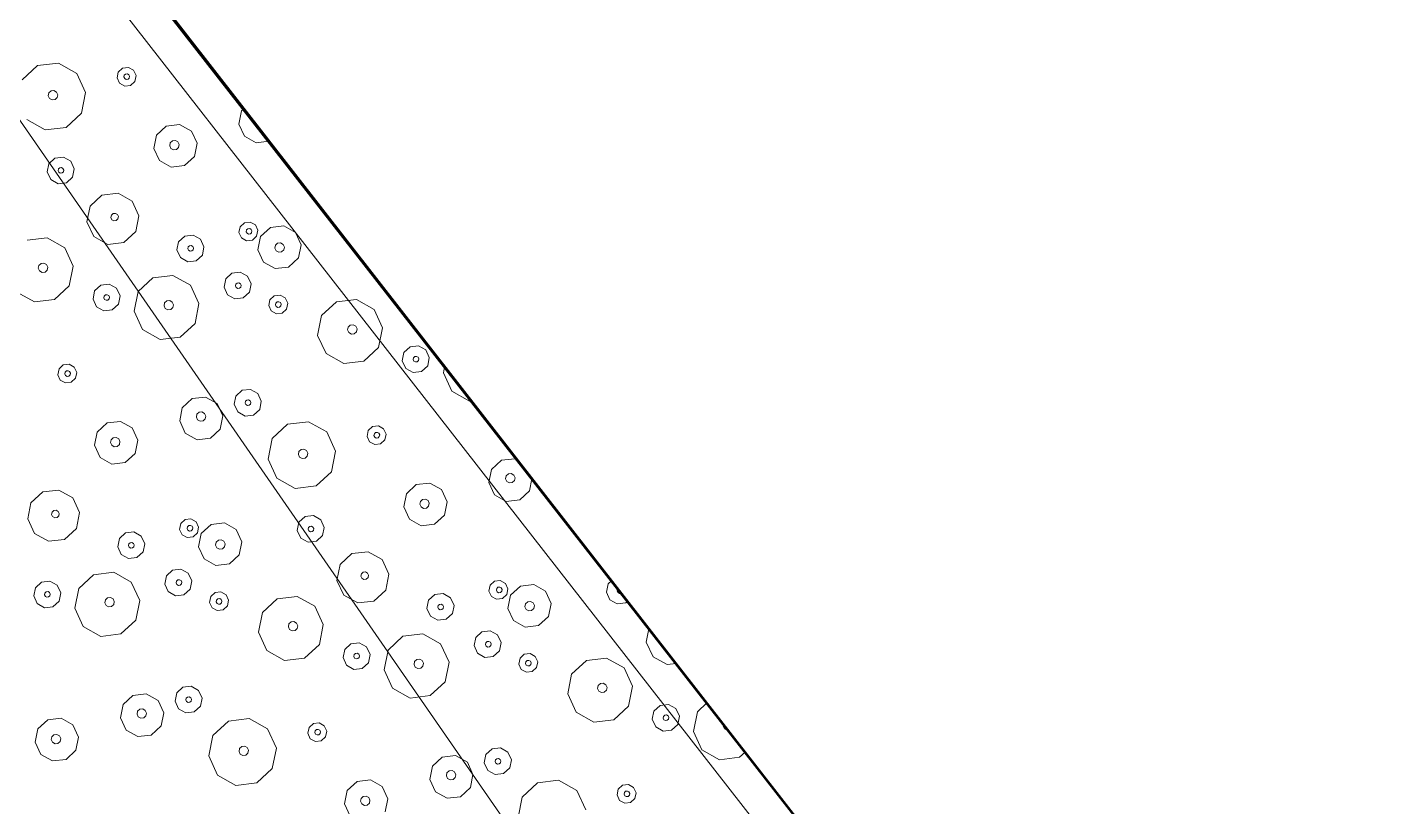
# Model space of a CAD drawing. Header units: metres. Extents: x -2858 to 512, y -1995 to 1252.
# Drawn here: x -578.04 to -569.98, y 427.91 to 432.49 of the extents above; entities that cross this region are included whole.
import ezdxf
from ezdxf.lldxf.tags import DXFTag

# ---------------------------------------------------------------- set-up
doc = ezdxf.new("R2010")
doc.units = ezdxf.units.M
for name, color, linetype in [('Calque commun', 7, 'Continuous'), ('Calque11', 7, 'Continuous'), ('Calque17', 7, 'Continuous')]:
    doc.layers.add(name, color=color, linetype=linetype)
tags = doc.linetypes.add('HIDDENX2', pattern=[0.75, 0.5, -0.25]).pattern_tags.tags
tags[6:7] = [DXFTag(74, 4), DXFTag(75, 0), DXFTag(340, '0'), DXFTag(46, 1.0), DXFTag(50, 0.0), DXFTag(44, 0.0), DXFTag(45, 0.0)]
tags[4:5] = [DXFTag(74, 4), DXFTag(75, 0), DXFTag(340, '0'), DXFTag(46, 1.0), DXFTag(50, 0.0), DXFTag(44, 0.0), DXFTag(45, 0.0)]

# ---------------------------------------------------------------- blocks, each defined once
blk = doc.blocks.new('geometrebondepartleger')
at = {"layer": 'Calque11', "color": 7, "linetype": 'Continuous', "lineweight": 9}
blk.add_polyline3d([(125.0277, 35.9078, 79), (133.3383, 81.851, 79), (145.3136, 148.3761, 79)], dxfattribs=at)
at = {"layer": 'Calque17', "color": 1, "linetype": 'Continuous', "lineweight": 9}
for points in [[(125.174, 36.6886, 79), (126.5286, 44.1348, 79), (125.0378, 35.9435, 79), (126.4161, 43.4883, 79), (128.681, 56.0642, 79), (129.9759, 63.1341, 79), (132.1933, 75.6042, 79), (133.3383, 81.851, 79), (135.2222, 92.3412, 79), (136.4776, 99.3268, 79), (138.1727, 108.7115, 79), (140.4846, 121.4626, 79), (141.0933, 124.9318, 79)], [(125.3707, 36.6528, 79), (126.7254, 44.0992, 79), (125.2346, 35.9078, 79), (126.6129, 43.4526, 79), (128.8778, 56.0285, 79), (130.1727, 63.0986, 79), (132.3901, 75.5687, 79), (133.5351, 81.8153, 79), (135.4191, 92.3058, 79), (136.6745, 99.2914, 79), (138.3695, 108.676, 79), (140.6815, 121.4274, 79), (141.2903, 124.8972, 79)]]:
    blk.add_polyline3d(points, dxfattribs=at)
blk = doc.blocks.new('pattern')
at = {"layer": 'Calque commun', "color": 54, "linetype": 'Continuous', "lineweight": 9}
for p, q in [((58.1775, 43.2551), (58.222, 43.2509)), ((58.222, 43.2509), (58.311, 43.1723)), ((58.311, 43.1723), (58.3368, 43.0565)), ((58.1483, 43.0934), (58.1518, 43.0903)), ((58.1556, 43.0734), (58.1487, 43.0575)), ((58.1518, 43.0903), (58.1556, 43.0734)), ((58.1487, 43.0575), (58.141, 43.053)), ((58.3368, 43.0565), (58.2896, 42.9476)), ((58.2896, 42.9476), (58.1874, 42.8873)), ((58.7692, 42.9051), (58.783, 42.9368)), ((58.783, 42.9368), (58.8128, 42.9544)), ((58.807, 42.9022), (58.8111, 42.9118)), ((58.8111, 42.9118), (58.82, 42.917)), ((58.8128, 42.9544), (58.8472, 42.9512)), ((58.82, 42.917), (58.8304, 42.9161)), ((58.8304, 42.9161), (58.8382, 42.9092)), ((58.8472, 42.9512), (58.8732, 42.9282)), ((58.8732, 42.9282), (58.8807, 42.8945)), ((58.1874, 42.8873), (58.1124, 42.8945)), ((58.2776, 42.8258), (58.3202, 42.8509)), ((58.3202, 42.8509), (58.3694, 42.8462)), ((58.3694, 42.8462), (58.4065, 42.8135)), ((58.7767, 42.8713), (58.7692, 42.9051)), ((58.8027, 42.8484), (58.7767, 42.8713)), ((58.8371, 42.8451), (58.8027, 42.8484)), ((58.8092, 42.8921), (58.807, 42.9022)), ((58.817, 42.8852), (58.8092, 42.8921)), ((58.8274, 42.8843), (58.817, 42.8852)), ((58.8363, 42.8895), (58.8274, 42.8843)), ((58.8404, 42.8991), (58.8363, 42.8895)), ((58.8669, 42.8627), (58.8371, 42.8451)), ((58.8382, 42.9092), (58.8404, 42.8991)), ((58.8807, 42.8945), (58.8669, 42.8627)), ((58.2579, 42.7804), (58.2776, 42.8258)), ((58.2687, 42.7322), (58.2579, 42.7804)), ((58.3201, 42.7753), (58.3242, 42.7848)), ((58.3224, 42.7652), (58.3201, 42.7753)), ((58.3302, 42.7583), (58.3224, 42.7652)), ((58.3242, 42.7848), (58.3332, 42.7901)), ((58.3405, 42.7573), (58.3302, 42.7583)), ((58.3332, 42.7901), (58.3435, 42.7891)), ((58.3494, 42.7626), (58.3405, 42.7573)), ((58.3435, 42.7891), (58.3513, 42.7822)), ((58.3536, 42.7721), (58.3494, 42.7626)), ((58.3513, 42.7822), (58.3536, 42.7721)), ((58.4172, 42.7652), (58.3975, 42.7199)), ((58.4065, 42.8135), (58.4172, 42.7652)), ((59.0055, 42.6691), (59.0547, 42.7825)), ((58.3057, 42.6994), (58.2687, 42.7322)), ((58.355, 42.6947), (58.3057, 42.6994)), ((58.3975, 42.7199), (58.355, 42.6947)), ((59.0324, 42.5484), (59.0055, 42.6691)), ((58.0603, 42.6053), (58.1001, 42.5702)), ((58.1001, 42.5702), (58.1207, 42.4776)), ((58.3302, 42.5039), (58.4324, 42.5642)), ((58.4324, 42.5642), (58.5505, 42.5529)), ((58.5505, 42.5529), (58.6395, 42.4744)), ((59.125, 42.4666), (59.0324, 42.5484)), ((59.3545, 42.5177), (59.2481, 42.4549)), ((58.1207, 42.4776), (58.0829, 42.3905)), ((58.283, 42.395), (58.3302, 42.5039)), ((58.6395, 42.4744), (58.6653, 42.3586)), ((59.2481, 42.4549), (59.125, 42.4666)), ((58.0829, 42.3905), (58.0143, 42.3499)), ((58.3088, 42.2792), (58.283, 42.395)), ((58.4283, 42.3808), (58.4352, 42.3967)), ((58.432, 42.3639), (58.4283, 42.3808)), ((58.445, 42.3524), (58.432, 42.3639)), ((58.4352, 42.3967), (58.4501, 42.4054)), ((58.4622, 42.3508), (58.445, 42.3524)), ((58.4501, 42.4054), (58.4673, 42.4038)), ((58.4771, 42.3596), (58.4622, 42.3508)), ((58.4673, 42.4038), (58.4803, 42.3924)), ((58.484, 42.3755), (58.4771, 42.3596)), ((58.4803, 42.3924), (58.484, 42.3755)), ((58.6653, 42.3586), (58.618, 42.2497)), ((58.3977, 42.2006), (58.3088, 42.2792)), ((59.1271, 42.2609), (59.1696, 42.2861)), ((59.1696, 42.2861), (59.2189, 42.2814)), ((59.2189, 42.2814), (59.2559, 42.2487)), ((58.5159, 42.1894), (58.3977, 42.2006)), ((58.618, 42.2497), (58.5159, 42.1894)), ((59.1074, 42.2156), (59.1271, 42.2609)), ((59.1181, 42.1673), (59.1074, 42.2156)), ((59.1696, 42.2105), (59.1737, 42.22)), ((59.1719, 42.2003), (59.1696, 42.2105)), ((59.1796, 42.1934), (59.1719, 42.2003)), ((59.1737, 42.22), (59.1827, 42.2253)), ((59.19, 42.1925), (59.1796, 42.1934)), ((59.1827, 42.2253), (59.193, 42.2243)), ((59.1989, 42.1977), (59.19, 42.1925)), ((59.193, 42.2243), (59.2008, 42.2174)), ((59.203, 42.2073), (59.1989, 42.1977)), ((59.2008, 42.2174), (59.203, 42.2073)), ((59.2667, 42.2004), (59.247, 42.155)), ((59.2559, 42.2487), (59.2667, 42.2004)), ((59.3421, 42.1506), (59.4102, 42.1908)), ((59.4102, 42.1908), (59.489, 42.1833)), ((57.9779, 42.1483), (57.9923, 42.1469)), ((57.9923, 42.1469), (58.0294, 42.1142)), ((58.0294, 42.1142), (58.0401, 42.066)), ((59.1552, 42.1346), (59.1181, 42.1673)), ((59.2044, 42.1299), (59.1552, 42.1346)), ((59.247, 42.155), (59.2044, 42.1299)), ((59.3107, 42.078), (59.3421, 42.1506)), ((59.489, 42.1833), (59.5483, 42.1309)), ((59.5483, 42.1309), (59.5655, 42.0537)), ((57.9634, 42.058), (57.9617, 42.0582)), ((57.9724, 42.0633), (57.9634, 42.058)), ((57.9672, 42.0891), (57.9743, 42.083)), ((57.9765, 42.0728), (57.9724, 42.0633)), ((57.9743, 42.083), (57.9765, 42.0728)), ((58.0401, 42.066), (58.0205, 42.0206)), ((59.3279, 42.0008), (59.3107, 42.078)), ((59.4036, 42.0606), (59.4105, 42.0765)), ((59.4074, 42.0437), (59.4036, 42.0606)), ((59.4204, 42.0323), (59.4074, 42.0437)), ((59.4105, 42.0765), (59.4254, 42.0853)), ((59.4376, 42.0306), (59.4204, 42.0323)), ((59.4254, 42.0853), (59.4427, 42.0837)), ((59.4525, 42.0394), (59.4376, 42.0306)), ((59.4427, 42.0837), (59.4556, 42.0722)), ((59.4594, 42.0553), (59.4525, 42.0394)), ((59.4556, 42.0722), (59.4594, 42.0553)), ((59.5655, 42.0537), (59.534, 41.9811)), ((57.9779, 41.9955), (57.9508, 41.998)), ((58.0205, 42.0206), (57.9779, 41.9955)), ((58.5811, 41.9612), (58.5949, 41.9929)), ((58.5886, 41.9274), (58.5811, 41.9612)), ((58.5949, 41.9929), (58.6247, 42.0105)), ((58.6205, 41.9584), (58.6247, 41.9679)), ((58.6228, 41.9483), (58.6205, 41.9584)), ((58.6306, 41.9414), (58.6228, 41.9483)), ((58.6247, 42.0105), (58.6591, 42.0072)), ((58.6247, 41.9679), (58.6336, 41.9732)), ((58.6336, 41.9732), (58.6439, 41.9722)), ((58.6498, 41.9457), (58.6409, 41.9404)), ((58.6439, 41.9722), (58.6517, 41.9654)), ((58.654, 41.9552), (58.6498, 41.9457)), ((58.6517, 41.9654), (58.654, 41.9552)), ((58.6591, 42.0072), (58.6851, 41.9843)), ((58.6926, 41.9505), (58.6788, 41.9188)), ((58.6851, 41.9843), (58.6926, 41.9505)), ((59.3872, 41.9484), (59.3279, 42.0008)), ((59.4659, 41.9409), (59.3872, 41.9484)), ((59.534, 41.9811), (59.4659, 41.9409)), ((58.2861, 41.8219), (58.3542, 41.8621)), ((58.3542, 41.8621), (58.433, 41.8546)), ((58.6146, 41.9045), (58.5886, 41.9274)), ((58.649, 41.9012), (58.6146, 41.9045)), ((58.6409, 41.9404), (58.6306, 41.9414)), ((58.6788, 41.9188), (58.649, 41.9012)), ((59.7512, 41.8004), (59.7827, 41.873)), ((59.7827, 41.873), (59.8508, 41.9132)), ((58.2547, 41.7493), (58.2861, 41.8219)), ((58.433, 41.8546), (58.4923, 41.8022)), ((58.4923, 41.8022), (58.5095, 41.725)), ((58.6539, 41.7562), (58.6964, 41.7814)), ((58.6964, 41.7814), (58.7456, 41.7767)), ((59.7684, 41.7232), (59.7512, 41.8004)), ((59.8517, 41.7846), (59.8585, 41.8004)), ((59.8554, 41.7677), (59.8517, 41.7846)), ((59.8585, 41.8004), (59.8734, 41.8092)), ((59.8734, 41.8092), (59.8907, 41.8076)), ((59.8907, 41.8076), (59.9036, 41.7962)), ((59.9036, 41.7962), (59.9074, 41.7793)), ((58.2719, 41.6721), (58.2547, 41.7493)), ((58.3549, 41.7416), (58.3618, 41.7575)), ((58.3587, 41.7247), (58.3549, 41.7416)), ((58.3716, 41.7133), (58.3587, 41.7247)), ((58.3618, 41.7575), (58.3767, 41.7663)), ((58.3889, 41.7116), (58.3716, 41.7133)), ((58.3767, 41.7663), (58.3939, 41.7646)), ((58.4038, 41.7204), (58.3889, 41.7116)), ((58.3939, 41.7646), (58.4069, 41.7532)), ((58.4106, 41.7363), (58.4038, 41.7204)), ((58.4069, 41.7532), (58.4106, 41.7363)), ((58.5095, 41.725), (58.478, 41.6524)), ((58.6342, 41.7109), (58.6539, 41.7562)), ((58.6449, 41.6626), (58.6342, 41.7109)), ((58.6951, 41.7087), (58.6992, 41.7182)), ((58.6973, 41.6985), (58.6951, 41.7087)), ((58.6992, 41.7182), (58.7082, 41.7235)), ((58.7082, 41.7235), (58.7185, 41.7225)), ((58.7185, 41.7225), (58.7263, 41.7156)), ((58.7285, 41.7055), (58.7244, 41.696)), ((58.7263, 41.7156), (58.7285, 41.7055)), ((58.7456, 41.7767), (58.7827, 41.744)), ((58.7827, 41.744), (58.7935, 41.6957)), ((59.8277, 41.6708), (59.7684, 41.7232)), ((59.8684, 41.7562), (59.8554, 41.7677)), ((59.8856, 41.7546), (59.8684, 41.7562)), ((59.9005, 41.7634), (59.8856, 41.7546)), ((59.9074, 41.7793), (59.9005, 41.7634)), ((59.9746, 41.7036), (59.9065, 41.6633)), ((60.0061, 41.7761), (59.9746, 41.7036)), ((58.3312, 41.6197), (58.2719, 41.6721)), ((58.4099, 41.6122), (58.3312, 41.6197)), ((58.478, 41.6524), (58.4099, 41.6122)), ((58.682, 41.6299), (58.6449, 41.6626)), ((58.7312, 41.6252), (58.682, 41.6299)), ((58.7051, 41.6917), (58.6973, 41.6985)), ((58.7155, 41.6907), (58.7051, 41.6917)), ((58.7244, 41.696), (58.7155, 41.6907)), ((58.7738, 41.6503), (58.7312, 41.6252)), ((58.7935, 41.6957), (58.7738, 41.6503)), ((58.9442, 41.6054), (59.0464, 41.6658)), ((59.0464, 41.6658), (59.1646, 41.6545)), ((59.1646, 41.6545), (59.2535, 41.576)), ((59.9065, 41.6633), (59.8277, 41.6708)), ((58.3787, 41.5436), (58.3925, 41.5754)), ((58.3862, 41.5099), (58.3787, 41.5436)), ((58.3925, 41.5754), (58.4223, 41.593)), ((58.4143, 41.5433), (58.4185, 41.5528)), ((58.4166, 41.5331), (58.4143, 41.5433)), ((58.4185, 41.5528), (58.4274, 41.5581)), ((58.4223, 41.593), (58.4567, 41.5897)), ((58.4274, 41.5581), (58.4377, 41.5571)), ((58.4377, 41.5571), (58.4455, 41.5502)), ((58.4478, 41.5401), (58.4437, 41.5306)), ((58.4455, 41.5502), (58.4478, 41.5401)), ((58.4567, 41.5897), (58.4827, 41.5668)), ((58.4827, 41.5668), (58.4902, 41.533)), ((58.897, 41.4966), (58.9442, 41.6054)), ((59.2535, 41.576), (59.2793, 41.4602)), ((58.4122, 41.487), (58.3862, 41.5099)), ((58.4466, 41.4837), (58.4122, 41.487)), ((58.4244, 41.5263), (58.4166, 41.5331)), ((58.4347, 41.5253), (58.4244, 41.5263)), ((58.4437, 41.5306), (58.4347, 41.5253)), ((58.4764, 41.5013), (58.4466, 41.4837)), ((58.4902, 41.533), (58.4764, 41.5013)), ((58.9228, 41.3807), (58.897, 41.4966)), ((59.0423, 41.4824), (59.0492, 41.4982)), ((59.0461, 41.4655), (59.0423, 41.4824)), ((59.059, 41.454), (59.0461, 41.4655)), ((59.0492, 41.4982), (59.0641, 41.507)), ((59.0641, 41.507), (59.0813, 41.5054)), ((59.0912, 41.4612), (59.0763, 41.4524)), ((59.0813, 41.5054), (59.0943, 41.4939)), ((59.0981, 41.4771), (59.0912, 41.4612)), ((59.0943, 41.4939), (59.0981, 41.4771)), ((59.2793, 41.4602), (59.2321, 41.3513)), ((58.6561, 41.359), (58.6758, 41.4044)), ((58.6758, 41.4044), (58.7184, 41.4295)), ((58.7184, 41.4295), (58.7676, 41.4248)), ((58.7676, 41.4248), (58.8046, 41.3921)), ((58.8046, 41.3921), (58.8154, 41.3439)), ((59.0118, 41.3022), (58.9228, 41.3807)), ((59.0763, 41.4524), (59.059, 41.454)), ((58.6669, 41.3108), (58.6561, 41.359)), ((58.7039, 41.278), (58.6669, 41.3108)), ((58.7183, 41.3539), (58.7224, 41.3634)), ((58.7206, 41.3438), (58.7183, 41.3539)), ((58.7283, 41.3369), (58.7206, 41.3438)), ((58.7224, 41.3634), (58.7314, 41.3687)), ((58.7387, 41.3359), (58.7283, 41.3369)), ((58.7314, 41.3687), (58.7417, 41.3677)), ((58.7476, 41.3412), (58.7387, 41.3359)), ((58.7417, 41.3677), (58.7495, 41.3609)), ((58.7518, 41.3507), (58.7476, 41.3412)), ((58.7495, 41.3609), (58.7518, 41.3507)), ((58.7957, 41.2985), (58.7531, 41.2734)), ((58.8154, 41.3439), (58.7957, 41.2985)), ((59.1299, 41.291), (59.0118, 41.3022)), ((59.2321, 41.3513), (59.1299, 41.291)), ((59.7117, 41.3087), (59.7255, 41.3405)), ((59.7192, 41.275), (59.7117, 41.3087)), ((59.7255, 41.3405), (59.7553, 41.3581)), ((59.7495, 41.3059), (59.7536, 41.3154)), ((59.7517, 41.2957), (59.7495, 41.3059)), ((59.7536, 41.3154), (59.7625, 41.3207)), ((59.7553, 41.3581), (59.7897, 41.3548)), ((59.7625, 41.3207), (59.7729, 41.3197)), ((59.7729, 41.3197), (59.7807, 41.3128)), ((59.7829, 41.3027), (59.7788, 41.2932)), ((59.7807, 41.3128), (59.7829, 41.3027)), ((59.7897, 41.3548), (59.8157, 41.3319)), ((59.8232, 41.2981), (59.8094, 41.2664)), ((59.8157, 41.3319), (59.8232, 41.2981)), ((57.8159, 41.2495), (57.8771, 41.2856)), ((57.8771, 41.2856), (57.9558, 41.2781)), ((57.9558, 41.2781), (58.0151, 41.2257)), ((58.0151, 41.2257), (58.0323, 41.1485)), ((58.7531, 41.2734), (58.7039, 41.278)), ((59.2004, 41.1841), (59.2201, 41.2294)), ((59.2201, 41.2294), (59.2627, 41.2546)), ((59.2627, 41.2546), (59.3119, 41.2499)), ((59.3119, 41.2499), (59.3489, 41.2171)), ((59.3489, 41.2171), (59.3597, 41.1689)), ((59.7452, 41.252), (59.7192, 41.275)), ((59.7796, 41.2488), (59.7452, 41.252)), ((59.7595, 41.2889), (59.7517, 41.2957)), ((59.7699, 41.2879), (59.7595, 41.2889)), ((59.7788, 41.2932), (59.7699, 41.2879)), ((59.8094, 41.2664), (59.7796, 41.2488)), ((59.9972, 41.1861), (60.1036, 41.249)), ((60.1036, 41.249), (60.2267, 41.2373)), ((60.2267, 41.2373), (60.3193, 41.1554)), ((57.8705, 41.1554), (57.8774, 41.1713)), ((57.8742, 41.1385), (57.8705, 41.1554)), ((57.8872, 41.1271), (57.8742, 41.1385)), ((57.8774, 41.1713), (57.8923, 41.1801)), ((57.8923, 41.1801), (57.9095, 41.1785)), ((57.9095, 41.1785), (57.9225, 41.167)), ((57.9262, 41.1501), (57.9193, 41.1342)), ((57.9225, 41.167), (57.9262, 41.1501)), ((58.0323, 41.1485), (58.0009, 41.0759)), ((59.2112, 41.1358), (59.2004, 41.1841)), ((59.2482, 41.1031), (59.2112, 41.1358)), ((59.2626, 41.1789), (59.2667, 41.1885)), ((59.2649, 41.1688), (59.2626, 41.1789)), ((59.2727, 41.1619), (59.2649, 41.1688)), ((59.2667, 41.1885), (59.2757, 41.1937)), ((59.283, 41.1609), (59.2727, 41.1619)), ((59.2757, 41.1937), (59.286, 41.1928)), ((59.2919, 41.1662), (59.283, 41.1609)), ((59.286, 41.1928), (59.2938, 41.1859)), ((59.2961, 41.1758), (59.2919, 41.1662)), ((59.2938, 41.1859), (59.2961, 41.1758)), ((59.3597, 41.1689), (59.34, 41.1235)), ((59.948, 41.0727), (59.9972, 41.1861)), ((60.3193, 41.1554), (60.3462, 41.0348)), ((57.7947, 41.0956), (57.7911, 41.1119)), ((57.854, 41.0432), (57.7947, 41.0956)), ((57.9044, 41.1254), (57.8872, 41.1271)), ((57.9193, 41.1342), (57.9044, 41.1254)), ((58.0009, 41.0759), (57.9327, 41.0357)), ((59.2975, 41.0984), (59.2482, 41.1031)), ((59.34, 41.1235), (59.2975, 41.0984)), ((59.9749, 40.9521), (59.948, 41.0727)), ((60.1092, 41.057), (60.1161, 41.0729)), ((60.113, 41.0401), (60.1092, 41.057)), ((60.1161, 41.0729), (60.131, 41.0817)), ((60.131, 41.0817), (60.1482, 41.08)), ((60.1482, 41.08), (60.1612, 41.0686)), ((60.1612, 41.0686), (60.165, 41.0517)), ((57.9327, 41.0357), (57.854, 41.0432)), ((58.2495, 40.9678), (58.3176, 41.008)), ((58.3176, 41.008), (58.3964, 41.0005)), ((58.3964, 41.0005), (58.4557, 40.9482)), ((58.7574, 40.9103), (58.7952, 40.9974)), ((58.7952, 40.9974), (58.8769, 41.0457)), ((58.8769, 41.0457), (58.9714, 41.0367)), ((58.9714, 41.0367), (59.0426, 40.9739)), ((60.126, 41.0287), (60.113, 41.0401)), ((60.1432, 41.027), (60.126, 41.0287)), ((60.1581, 41.0358), (60.1432, 41.027)), ((60.165, 41.0517), (60.1581, 41.0358)), ((60.3462, 41.0348), (60.297, 40.9214)), ((58.2181, 40.8952), (58.2495, 40.9678)), ((58.2353, 40.818), (58.2181, 40.8952)), ((58.3185, 40.8794), (58.3254, 40.8953)), ((58.3254, 40.8953), (58.3403, 40.9041)), ((58.3403, 40.9041), (58.3575, 40.9024)), ((58.3575, 40.9024), (58.3705, 40.891)), ((58.4557, 40.9482), (58.4729, 40.8709)), ((58.778, 40.8177), (58.7574, 40.9103)), ((58.8736, 40.899), (58.8791, 40.9117)), ((58.8766, 40.8855), (58.8736, 40.899)), ((58.8791, 40.9117), (58.891, 40.9187)), ((58.891, 40.9187), (58.9048, 40.9174)), ((58.9048, 40.9174), (58.9152, 40.9082)), ((58.9182, 40.8947), (58.9127, 40.882)), ((58.9152, 40.9082), (58.9182, 40.8947)), ((59.0426, 40.9739), (59.0632, 40.8812)), ((59.2255, 40.7986), (59.2727, 40.9075)), ((59.2727, 40.9075), (59.3749, 40.9678)), ((59.3749, 40.9678), (59.493, 40.9566)), ((59.493, 40.9566), (59.582, 40.878)), ((60.0675, 40.8703), (59.9749, 40.9521)), ((60.297, 40.9214), (60.1906, 40.8586)), ((58.2946, 40.7657), (58.2353, 40.818)), ((58.3222, 40.8625), (58.3185, 40.8794)), ((58.3352, 40.851), (58.3222, 40.8625)), ((58.3524, 40.8494), (58.3352, 40.851)), ((58.3673, 40.8582), (58.3524, 40.8494)), ((58.3742, 40.8741), (58.3673, 40.8582)), ((58.3705, 40.891), (58.3742, 40.8741)), ((58.4729, 40.8709), (58.4414, 40.7984)), ((58.8492, 40.7548), (58.778, 40.8177)), ((58.887, 40.8763), (58.8766, 40.8855)), ((58.9008, 40.875), (58.887, 40.8763)), ((58.9127, 40.882), (58.9008, 40.875)), ((59.0632, 40.8812), (59.0254, 40.7941)), ((59.582, 40.878), (59.6078, 40.7622)), ((60.1906, 40.8586), (60.0675, 40.8703)), ((58.3733, 40.7582), (58.2946, 40.7657)), ((58.4414, 40.7984), (58.3733, 40.7582)), ((58.9437, 40.7458), (58.8492, 40.7548)), ((59.0254, 40.7941), (58.9437, 40.7458)), ((59.2513, 40.6828), (59.2255, 40.7986)), ((59.3708, 40.7844), (59.3777, 40.8003)), ((59.3745, 40.7675), (59.3708, 40.7844)), ((59.3875, 40.7561), (59.3745, 40.7675)), ((59.3777, 40.8003), (59.3926, 40.8091)), ((59.4047, 40.7544), (59.3875, 40.7561)), ((59.3926, 40.8091), (59.4098, 40.8074)), ((59.4196, 40.7632), (59.4047, 40.7544)), ((59.4098, 40.8074), (59.4228, 40.796)), ((59.4265, 40.7791), (59.4196, 40.7632)), ((59.4228, 40.796), (59.4265, 40.7791)), ((59.6078, 40.7622), (59.5605, 40.6533)), ((57.7127, 40.6775), (57.7203, 40.6708)), ((57.7203, 40.6708), (57.7461, 40.555)), ((59.3402, 40.6043), (59.2513, 40.6828)), ((59.5605, 40.6533), (59.4584, 40.593)), ((60.0499, 40.6192), (60.0696, 40.6646)), ((60.0696, 40.6646), (60.1121, 40.6897)), ((60.1121, 40.6897), (60.1614, 40.685)), ((60.1614, 40.685), (60.1984, 40.6523)), ((60.1984, 40.6523), (60.2092, 40.604)), ((59.4584, 40.593), (59.3402, 40.6043)), ((60.0606, 40.571), (60.0499, 40.6192)), ((60.0977, 40.5382), (60.0606, 40.571)), ((60.1121, 40.6141), (60.1162, 40.6236)), ((60.1144, 40.604), (60.1121, 40.6141)), ((60.1221, 40.5971), (60.1144, 40.604)), ((60.1162, 40.6236), (60.1252, 40.6289)), ((60.1325, 40.5961), (60.1221, 40.5971)), ((60.1252, 40.6289), (60.1355, 40.6279)), ((60.1414, 40.6014), (60.1325, 40.5961)), ((60.1355, 40.6279), (60.1433, 40.621)), ((60.1455, 40.6109), (60.1414, 40.6014)), ((60.1433, 40.621), (60.1455, 40.6109)), ((60.2092, 40.604), (60.1895, 40.5587)), ((60.2846, 40.5542), (60.3527, 40.5944)), ((60.3527, 40.5944), (60.4315, 40.5869)), ((60.4315, 40.5869), (60.4908, 40.5346)), ((57.7461, 40.555), (57.6989, 40.4461)), ((58.8234, 40.4848), (58.843, 40.5301)), ((58.843, 40.5301), (58.8856, 40.5553)), ((58.8856, 40.5553), (58.9348, 40.5506)), ((58.8897, 40.4892), (58.8986, 40.4944)), ((58.8986, 40.4944), (58.909, 40.4935)), ((58.909, 40.4935), (58.9168, 40.4866)), ((58.9348, 40.5506), (58.9719, 40.5179)), ((58.9719, 40.5179), (58.9827, 40.4696)), ((60.1469, 40.5335), (60.0977, 40.5382)), ((60.1895, 40.5587), (60.1469, 40.5335)), ((60.2532, 40.4816), (60.2846, 40.5542)), ((60.4908, 40.5346), (60.508, 40.4574)), ((57.6989, 40.4461), (57.6677, 40.4277)), ((58.1785, 40.4035), (58.1923, 40.4353)), ((58.1923, 40.4353), (58.2221, 40.4529)), ((58.2163, 40.4007), (58.2204, 40.4102)), ((58.2204, 40.4102), (58.2294, 40.4155)), ((58.2221, 40.4529), (58.2566, 40.4496)), ((58.2294, 40.4155), (58.2397, 40.4145)), ((58.2397, 40.4145), (58.2475, 40.4076)), ((58.2566, 40.4496), (58.2825, 40.4267)), ((58.2825, 40.4267), (58.29, 40.3929)), ((58.8341, 40.4365), (58.8234, 40.4848)), ((58.8712, 40.4038), (58.8341, 40.4365)), ((58.8856, 40.4796), (58.8897, 40.4892)), ((58.8878, 40.4695), (58.8856, 40.4796)), ((58.8956, 40.4626), (58.8878, 40.4695)), ((58.9059, 40.4617), (58.8956, 40.4626)), ((58.9149, 40.4669), (58.9059, 40.4617)), ((58.919, 40.4765), (58.9149, 40.4669)), ((58.9168, 40.4866), (58.919, 40.4765)), ((58.963, 40.4242), (58.9204, 40.3991)), ((58.9827, 40.4696), (58.963, 40.4242)), ((59.5374, 40.3966), (59.5672, 40.4142)), ((59.5672, 40.4142), (59.6016, 40.4109)), ((59.6016, 40.4109), (59.6276, 40.388)), ((60.2704, 40.4044), (60.2532, 40.4816)), ((60.3461, 40.4643), (60.353, 40.4801)), ((60.3499, 40.4474), (60.3461, 40.4643)), ((60.3629, 40.4359), (60.3499, 40.4474)), ((60.353, 40.4801), (60.3679, 40.4889)), ((60.3801, 40.4343), (60.3629, 40.4359)), ((60.3679, 40.4889), (60.3852, 40.4873)), ((60.395, 40.4431), (60.3801, 40.4343)), ((60.3852, 40.4873), (60.3981, 40.4758)), ((60.4019, 40.459), (60.395, 40.4431)), ((60.3981, 40.4758), (60.4019, 40.459)), ((60.508, 40.4574), (60.4765, 40.3848)), ((57.6869, 40.3242), (57.7295, 40.3494)), ((57.7295, 40.3494), (57.7787, 40.3447)), ((57.7787, 40.3447), (57.8158, 40.312)), ((58.1861, 40.3698), (58.1785, 40.4035)), ((58.212, 40.3469), (58.1861, 40.3698)), ((58.2464, 40.3436), (58.212, 40.3469)), ((58.2186, 40.3906), (58.2163, 40.4007)), ((58.2263, 40.3837), (58.2186, 40.3906)), ((58.2367, 40.3827), (58.2263, 40.3837)), ((58.2456, 40.388), (58.2367, 40.3827)), ((58.2497, 40.3975), (58.2456, 40.388)), ((58.2763, 40.3612), (58.2464, 40.3436)), ((58.2475, 40.4076), (58.2497, 40.3975)), ((58.29, 40.3929), (58.2763, 40.3612)), ((58.464, 40.2809), (58.5704, 40.3438)), ((58.5704, 40.3438), (58.6935, 40.3321)), ((58.6935, 40.3321), (58.7862, 40.2503)), ((58.9204, 40.3991), (58.8712, 40.4038)), ((59.5236, 40.3648), (59.5374, 40.3966)), ((59.5311, 40.331), (59.5236, 40.3648)), ((59.5571, 40.3081), (59.5311, 40.331)), ((59.563, 40.3621), (59.5672, 40.3716)), ((59.5653, 40.3519), (59.563, 40.3621)), ((59.5731, 40.3451), (59.5653, 40.3519)), ((59.5672, 40.3716), (59.5761, 40.3769)), ((59.5834, 40.3441), (59.5731, 40.3451)), ((59.5761, 40.3769), (59.5864, 40.3759)), ((59.5923, 40.3493), (59.5834, 40.3441)), ((59.5864, 40.3759), (59.5942, 40.369)), ((59.5965, 40.3589), (59.5923, 40.3493)), ((59.5942, 40.369), (59.5965, 40.3589)), ((59.6351, 40.3542), (59.6213, 40.3224)), ((59.6276, 40.388), (59.6351, 40.3542)), ((60.3297, 40.3521), (60.2704, 40.4044)), ((60.4084, 40.3446), (60.3297, 40.3521)), ((60.4765, 40.3848), (60.4084, 40.3446)), ((57.6673, 40.2789), (57.6869, 40.3242)), ((57.678, 40.2306), (57.6673, 40.2789)), ((57.7294, 40.2737), (57.7336, 40.2833)), ((57.7317, 40.2636), (57.7294, 40.2737)), ((57.7395, 40.2567), (57.7317, 40.2636)), ((57.7336, 40.2833), (57.7425, 40.2885)), ((57.7498, 40.2557), (57.7395, 40.2567)), ((57.7425, 40.2885), (57.7529, 40.2876)), ((57.7588, 40.261), (57.7498, 40.2557)), ((57.7529, 40.2876), (57.7606, 40.2807)), ((57.7629, 40.2706), (57.7588, 40.261)), ((57.7606, 40.2807), (57.7629, 40.2706)), ((57.8265, 40.2637), (57.8069, 40.2183)), ((57.8158, 40.312), (57.8265, 40.2637)), ((58.4148, 40.1675), (58.464, 40.2809)), ((58.7862, 40.2503), (58.813, 40.1296)), ((59.2286, 40.2255), (59.2967, 40.2657)), ((59.2967, 40.2657), (59.3755, 40.2582)), ((59.3755, 40.2582), (59.4348, 40.2059)), ((59.5915, 40.3048), (59.5571, 40.3081)), ((59.6213, 40.3224), (59.5915, 40.3048)), ((60.6937, 40.2041), (60.7252, 40.2766)), ((60.7252, 40.2766), (60.7933, 40.3169)), ((60.7933, 40.3169), (60.8721, 40.3094)), ((60.8721, 40.3094), (60.9314, 40.257)), ((60.9314, 40.257), (60.9486, 40.1798)), ((57.7151, 40.1979), (57.678, 40.2306)), ((57.7643, 40.1932), (57.7151, 40.1979)), ((57.8069, 40.2183), (57.7643, 40.1932)), ((58.4417, 40.0469), (58.4148, 40.1675)), ((58.576, 40.1518), (58.5829, 40.1677)), ((58.5829, 40.1677), (58.5978, 40.1765)), ((58.5978, 40.1765), (58.6151, 40.1748)), ((58.6151, 40.1748), (58.628, 40.1634)), ((59.1972, 40.1529), (59.2286, 40.2255)), ((59.3043, 40.1611), (59.3192, 40.1699)), ((59.3192, 40.1699), (59.3364, 40.1683)), ((59.3364, 40.1683), (59.3494, 40.1568)), ((59.4348, 40.2059), (59.452, 40.1287)), ((59.5964, 40.1599), (59.6389, 40.185)), ((59.6389, 40.185), (59.6881, 40.1803)), ((59.6881, 40.1803), (59.7252, 40.1476)), ((60.7109, 40.1269), (60.6937, 40.2041)), ((60.7942, 40.1882), (60.801, 40.2041)), ((60.7979, 40.1713), (60.7942, 40.1882)), ((60.8109, 40.1599), (60.7979, 40.1713)), ((60.801, 40.2041), (60.8159, 40.2129)), ((60.8159, 40.2129), (60.8332, 40.2112)), ((60.8332, 40.2112), (60.8461, 40.1998)), ((60.8499, 40.1829), (60.843, 40.167)), ((60.8461, 40.1998), (60.8499, 40.1829)), ((60.9486, 40.1798), (60.9171, 40.1072)), ((58.5798, 40.1349), (58.576, 40.1518)), ((58.5928, 40.1235), (58.5798, 40.1349)), ((58.61, 40.1218), (58.5928, 40.1235)), ((58.6249, 40.1306), (58.61, 40.1218)), ((58.6318, 40.1465), (58.6249, 40.1306)), ((58.628, 40.1634), (58.6318, 40.1465)), ((58.813, 40.1296), (58.7639, 40.0162)), ((59.2144, 40.0757), (59.1972, 40.1529)), ((59.2974, 40.1452), (59.3043, 40.1611)), ((59.3012, 40.1284), (59.2974, 40.1452)), ((59.3141, 40.1169), (59.3012, 40.1284)), ((59.3314, 40.1153), (59.3141, 40.1169)), ((59.3463, 40.1241), (59.3314, 40.1153)), ((59.3531, 40.1399), (59.3463, 40.1241)), ((59.3494, 40.1568), (59.3531, 40.1399)), ((59.452, 40.1287), (59.4205, 40.0561)), ((59.5767, 40.1145), (59.5964, 40.1599)), ((59.5874, 40.0663), (59.5767, 40.1145)), ((59.6376, 40.1123), (59.6417, 40.1218)), ((59.6398, 40.1022), (59.6376, 40.1123)), ((59.6476, 40.0953), (59.6398, 40.1022)), ((59.6417, 40.1218), (59.6507, 40.1271)), ((59.658, 40.0943), (59.6476, 40.0953)), ((59.6507, 40.1271), (59.661, 40.1261)), ((59.6669, 40.0996), (59.658, 40.0943)), ((59.661, 40.1261), (59.6688, 40.1193)), ((59.671, 40.1091), (59.6669, 40.0996)), ((59.6688, 40.1193), (59.671, 40.1091)), ((59.736, 40.0993), (59.7163, 40.054)), ((59.7252, 40.1476), (59.736, 40.0993)), ((60.7702, 40.0745), (60.7109, 40.1269)), ((60.8281, 40.1582), (60.8109, 40.1599)), ((60.843, 40.167), (60.8281, 40.1582)), ((60.9171, 40.1072), (60.849, 40.067)), ((57.7395, 40.0023), (57.8417, 40.0626)), ((57.8417, 40.0626), (57.9598, 40.0514)), ((57.9598, 40.0514), (58.0488, 39.9728)), ((58.5344, 39.9651), (58.4417, 40.0469)), ((58.7639, 40.0162), (58.6574, 39.9534)), ((59.2737, 40.0234), (59.2144, 40.0757)), ((59.3524, 40.0159), (59.2737, 40.0234)), ((59.4205, 40.0561), (59.3524, 40.0159)), ((59.6245, 40.0335), (59.5874, 40.0663)), ((59.6737, 40.0288), (59.6245, 40.0335)), ((59.7163, 40.054), (59.6737, 40.0288)), ((59.8395, 39.9002), (59.8867, 40.0091)), ((59.8867, 40.0091), (59.9889, 40.0694)), ((59.9889, 40.0694), (60.107, 40.0582)), ((60.107, 40.0582), (60.196, 39.9796)), ((60.849, 40.067), (60.7702, 40.0745)), ((57.6923, 39.8934), (57.7395, 40.0023)), ((58.0488, 39.9728), (58.0746, 39.857)), ((58.6574, 39.9534), (58.5344, 39.9651)), ((59.3212, 39.9473), (59.335, 39.979)), ((59.3287, 39.9135), (59.3212, 39.9473)), ((59.335, 39.979), (59.3648, 39.9966)), ((59.3568, 39.9469), (59.361, 39.9564)), ((59.3591, 39.9368), (59.3568, 39.9469)), ((59.3669, 39.9299), (59.3591, 39.9368)), ((59.361, 39.9564), (59.3699, 39.9617)), ((59.3648, 39.9966), (59.3992, 39.9933)), ((59.3772, 39.9289), (59.3669, 39.9299)), ((59.3699, 39.9617), (59.3802, 39.9607)), ((59.3862, 39.9342), (59.3772, 39.9289)), ((59.3802, 39.9607), (59.388, 39.9539)), ((59.3903, 39.9437), (59.3862, 39.9342)), ((59.388, 39.9539), (59.3903, 39.9437)), ((59.3992, 39.9933), (59.4252, 39.9704)), ((59.4327, 39.9367), (59.4189, 39.9049)), ((59.4252, 39.9704), (59.4327, 39.9367)), ((60.196, 39.9796), (60.2218, 39.8638)), ((57.7181, 39.7776), (57.6923, 39.8934)), ((57.8376, 39.8792), (57.8445, 39.8951)), ((57.8414, 39.8623), (57.8376, 39.8792)), ((57.8543, 39.8509), (57.8414, 39.8623)), ((57.8445, 39.8951), (57.8594, 39.9039)), ((57.8716, 39.8492), (57.8543, 39.8509)), ((57.8594, 39.9039), (57.8766, 39.9023)), ((57.8865, 39.858), (57.8716, 39.8492)), ((57.8766, 39.9023), (57.8896, 39.8908)), ((57.8933, 39.8739), (57.8865, 39.858)), ((57.8896, 39.8908), (57.8933, 39.8739)), ((58.0746, 39.857), (58.0274, 39.7481)), ((59.3547, 39.8906), (59.3287, 39.9135)), ((59.3891, 39.8873), (59.3547, 39.8906)), ((59.4189, 39.9049), (59.3891, 39.8873)), ((59.8653, 39.7844), (59.8395, 39.9002)), ((59.9848, 39.886), (59.9917, 39.9019)), ((59.9886, 39.8691), (59.9848, 39.886)), ((60.0015, 39.8577), (59.9886, 39.8691)), ((59.9917, 39.9019), (60.0066, 39.9107)), ((60.0188, 39.856), (60.0015, 39.8577)), ((60.0066, 39.9107), (60.0238, 39.909)), ((60.0337, 39.8648), (60.0188, 39.856)), ((60.0238, 39.909), (60.0368, 39.8976)), ((60.0406, 39.8807), (60.0337, 39.8648)), ((60.0368, 39.8976), (60.0406, 39.8807)), ((60.2218, 39.8638), (60.1746, 39.7549)), ((57.8071, 39.6991), (57.7181, 39.7776)), ((58.5364, 39.7594), (58.579, 39.7845)), ((58.579, 39.7845), (58.6282, 39.7798)), ((58.6282, 39.7798), (58.6653, 39.7471)), ((59.5986, 39.7627), (59.6183, 39.808)), ((59.6183, 39.808), (59.6609, 39.8332)), ((59.6608, 39.7575), (59.6649, 39.7671)), ((59.6609, 39.8332), (59.7101, 39.8285)), ((59.6649, 39.7671), (59.6739, 39.7724)), ((59.6739, 39.7724), (59.6842, 39.7714)), ((59.6842, 39.7714), (59.692, 39.7645)), ((59.692, 39.7645), (59.6943, 39.7544)), ((59.7101, 39.8285), (59.7471, 39.7958)), ((59.7471, 39.7958), (59.7579, 39.7475)), ((59.9543, 39.7059), (59.8653, 39.7844)), ((57.9252, 39.6878), (57.8071, 39.6991)), ((58.0274, 39.7481), (57.9252, 39.6878)), ((58.5167, 39.714), (58.5364, 39.7594)), ((58.5275, 39.6658), (58.5167, 39.714)), ((58.5789, 39.7089), (58.583, 39.7184)), ((58.5812, 39.6988), (58.5789, 39.7089)), ((58.589, 39.6919), (58.5812, 39.6988)), ((58.583, 39.7184), (58.592, 39.7237)), ((58.5993, 39.6909), (58.589, 39.6919)), ((58.592, 39.7237), (58.6023, 39.7227)), ((58.6082, 39.6962), (58.5993, 39.6909)), ((58.6023, 39.7227), (58.6101, 39.7158)), ((58.6124, 39.7057), (58.6082, 39.6962)), ((58.6101, 39.7158), (58.6124, 39.7057)), ((58.676, 39.6988), (58.6563, 39.6535)), ((58.6653, 39.7471), (58.676, 39.6988)), ((58.7514, 39.649), (58.8196, 39.6892)), ((58.8196, 39.6892), (58.8983, 39.6817)), ((59.6094, 39.7144), (59.5986, 39.7627)), ((59.6464, 39.6817), (59.6094, 39.7144)), ((59.6631, 39.7474), (59.6608, 39.7575)), ((59.6708, 39.7405), (59.6631, 39.7474)), ((59.6812, 39.7396), (59.6708, 39.7405)), ((59.6901, 39.7448), (59.6812, 39.7396)), ((59.6943, 39.7544), (59.6901, 39.7448)), ((59.7382, 39.7021), (59.6956, 39.677)), ((59.7579, 39.7475), (59.7382, 39.7021)), ((60.0724, 39.6946), (59.9543, 39.7059)), ((60.1746, 39.7549), (60.0724, 39.6946)), ((58.5645, 39.633), (58.5275, 39.6658)), ((58.6138, 39.6283), (58.5645, 39.633)), ((58.6563, 39.6535), (58.6138, 39.6283)), ((58.72, 39.5764), (58.7514, 39.649)), ((58.8983, 39.6817), (58.9576, 39.6294)), ((58.9576, 39.6294), (58.9748, 39.5522)), ((59.6956, 39.677), (59.6464, 39.6817)), ((60.1429, 39.5877), (60.1626, 39.6331)), ((60.1626, 39.6331), (60.2052, 39.6582)), ((60.2052, 39.6582), (60.2544, 39.6535)), ((60.2544, 39.6535), (60.2915, 39.6208)), ((60.2915, 39.6208), (60.3022, 39.5725)), ((58.7372, 39.4992), (58.72, 39.5764)), ((58.813, 39.5591), (58.8199, 39.575)), ((58.8167, 39.5422), (58.813, 39.5591)), ((58.8297, 39.5307), (58.8167, 39.5422)), ((58.8199, 39.575), (58.8348, 39.5838)), ((58.8469, 39.5291), (58.8297, 39.5307)), ((58.8348, 39.5838), (58.852, 39.5821)), ((58.8618, 39.5379), (58.8469, 39.5291)), ((58.852, 39.5821), (58.865, 39.5707)), ((58.8687, 39.5538), (58.8618, 39.5379)), ((58.865, 39.5707), (58.8687, 39.5538)), ((58.9748, 39.5522), (58.9434, 39.4796)), ((60.1537, 39.5394), (60.1429, 39.5877)), ((60.1907, 39.5067), (60.1537, 39.5394)), ((60.2051, 39.5826), (60.2092, 39.5921)), ((60.2074, 39.5724), (60.2051, 39.5826)), ((60.2152, 39.5656), (60.2074, 39.5724)), ((60.2092, 39.5921), (60.2182, 39.5974)), ((60.2255, 39.5646), (60.2152, 39.5656)), ((60.2182, 39.5974), (60.2285, 39.5964)), ((60.2344, 39.5699), (60.2255, 39.5646)), ((60.2285, 39.5964), (60.2363, 39.5895)), ((60.2386, 39.5794), (60.2344, 39.5699)), ((60.2363, 39.5895), (60.2386, 39.5794)), ((60.2825, 39.5272), (60.24, 39.502)), ((60.3022, 39.5725), (60.2825, 39.5272)), ((57.9904, 39.4596), (58.0042, 39.4914)), ((57.9979, 39.4258), (57.9904, 39.4596)), ((58.0042, 39.4914), (58.034, 39.509)), ((58.0299, 39.4569), (58.034, 39.4664)), ((58.0321, 39.4467), (58.0299, 39.4569)), ((58.0399, 39.4399), (58.0321, 39.4467)), ((58.034, 39.509), (58.0684, 39.5057)), ((58.034, 39.4664), (58.0429, 39.4717)), ((58.0429, 39.4717), (58.0533, 39.4707)), ((58.0592, 39.4441), (58.0502, 39.4389)), ((58.0533, 39.4707), (58.061, 39.4638)), ((58.0633, 39.4537), (58.0592, 39.4441)), ((58.061, 39.4638), (58.0633, 39.4537)), ((58.0684, 39.5057), (58.0944, 39.4828)), ((58.1019, 39.449), (58.0881, 39.4172)), ((58.0944, 39.4828), (58.1019, 39.449)), ((58.7965, 39.4469), (58.7372, 39.4992)), ((58.8752, 39.4394), (58.7965, 39.4469)), ((58.9434, 39.4796), (58.8752, 39.4394)), ((59.7377, 39.4011), (59.8194, 39.4493)), ((59.8194, 39.4493), (59.9139, 39.4403)), ((60.24, 39.502), (60.1907, 39.5067)), ((58.0239, 39.4029), (57.9979, 39.4258)), ((58.0583, 39.3996), (58.0239, 39.4029)), ((58.0502, 39.4389), (58.0399, 39.4399)), ((58.0881, 39.4172), (58.0583, 39.3996)), ((59.1606, 39.2989), (59.192, 39.3714)), ((59.192, 39.3714), (59.2601, 39.4117)), ((59.2601, 39.4117), (59.3389, 39.4042)), ((59.3389, 39.4042), (59.3982, 39.3518)), ((59.6999, 39.314), (59.7377, 39.4011)), ((59.9139, 39.4403), (59.9851, 39.3775)), ((59.9851, 39.3775), (60.0057, 39.2848)), ((57.664, 39.2477), (57.6955, 39.3203)), ((57.6955, 39.3203), (57.7636, 39.3605)), ((57.7636, 39.3605), (57.8423, 39.353)), ((57.8423, 39.353), (57.9016, 39.3007)), ((57.9016, 39.3007), (57.9188, 39.2235)), ((59.1778, 39.2217), (59.1606, 39.2989)), ((59.261, 39.283), (59.2679, 39.2989)), ((59.2647, 39.2661), (59.261, 39.283)), ((59.2679, 39.2989), (59.2828, 39.3077)), ((59.2828, 39.3077), (59.3, 39.3061)), ((59.3, 39.3061), (59.313, 39.2946)), ((59.313, 39.2946), (59.3167, 39.2777)), ((59.3982, 39.3518), (59.4154, 39.2746)), ((59.7205, 39.2213), (59.6999, 39.314)), ((59.8161, 39.3026), (59.8216, 39.3153)), ((59.8191, 39.2891), (59.8161, 39.3026)), ((59.8295, 39.2799), (59.8191, 39.2891)), ((59.8216, 39.3153), (59.8335, 39.3223)), ((59.8335, 39.3223), (59.8473, 39.321)), ((59.8552, 39.2857), (59.8433, 39.2786)), ((59.8473, 39.321), (59.8577, 39.3119)), ((59.8607, 39.2984), (59.8552, 39.2857)), ((59.8577, 39.3119), (59.8607, 39.2984)), ((60.0057, 39.2848), (59.9679, 39.1978)), ((57.6812, 39.1705), (57.664, 39.2477)), ((57.7642, 39.2401), (57.7711, 39.2559)), ((57.768, 39.2232), (57.7642, 39.2401)), ((57.7809, 39.2117), (57.768, 39.2232)), ((57.7711, 39.2559), (57.786, 39.2647)), ((57.7982, 39.2101), (57.7809, 39.2117)), ((57.786, 39.2647), (57.8032, 39.2631)), ((57.8131, 39.2189), (57.7982, 39.2101)), ((57.8032, 39.2631), (57.8162, 39.2516)), ((57.82, 39.2347), (57.8131, 39.2189)), ((57.8162, 39.2516), (57.82, 39.2347)), ((57.9188, 39.2235), (57.8874, 39.1509)), ((58.0435, 39.2093), (58.0632, 39.2547)), ((58.0543, 39.1611), (58.0435, 39.2093)), ((58.0632, 39.2547), (58.1058, 39.2798)), ((58.1044, 39.2071), (58.1085, 39.2166)), ((58.1067, 39.197), (58.1044, 39.2071)), ((58.1058, 39.2798), (58.155, 39.2751)), ((58.1085, 39.2166), (58.1175, 39.2219)), ((58.1175, 39.2219), (58.1278, 39.2209)), ((58.1278, 39.2209), (58.1356, 39.2141)), ((58.1379, 39.2039), (58.1337, 39.1944)), ((58.1356, 39.2141), (58.1379, 39.2039)), ((58.155, 39.2751), (58.192, 39.2424)), ((58.192, 39.2424), (58.2028, 39.1941)), ((59.2371, 39.1693), (59.1778, 39.2217)), ((59.2777, 39.2547), (59.2647, 39.2661)), ((59.2949, 39.253), (59.2777, 39.2547)), ((59.3098, 39.2618), (59.2949, 39.253)), ((59.3167, 39.2777), (59.3098, 39.2618)), ((59.3839, 39.202), (59.3158, 39.1618)), ((59.4154, 39.2746), (59.3839, 39.202)), ((59.7917, 39.1585), (59.7205, 39.2213)), ((59.8433, 39.2786), (59.8295, 39.2799)), ((57.7405, 39.1182), (57.6812, 39.1705)), ((57.8874, 39.1509), (57.8192, 39.1107)), ((58.0913, 39.1283), (58.0543, 39.1611)), ((58.1405, 39.1236), (58.0913, 39.1283)), ((58.1145, 39.1901), (58.1067, 39.197)), ((58.1248, 39.1891), (58.1145, 39.1901)), ((58.1337, 39.1944), (58.1248, 39.1891)), ((58.1831, 39.1488), (58.1405, 39.1236)), ((58.2028, 39.1941), (58.1831, 39.1488)), ((58.3536, 39.1039), (58.4557, 39.1642)), ((58.4557, 39.1642), (58.5739, 39.153)), ((58.5739, 39.153), (58.6628, 39.0744)), ((59.3158, 39.1618), (59.2371, 39.1693)), ((59.8862, 39.1495), (59.7917, 39.1585)), ((59.9679, 39.1978), (59.8862, 39.1495)), ((57.8192, 39.1107), (57.7405, 39.1182)), ((57.788, 39.0421), (57.8018, 39.0738)), ((57.7955, 39.0083), (57.788, 39.0421)), ((57.8018, 39.0738), (57.8316, 39.0914)), ((57.8237, 39.0417), (57.8278, 39.0512)), ((57.8259, 39.0316), (57.8237, 39.0417)), ((57.8278, 39.0512), (57.8367, 39.0565)), ((57.8316, 39.0914), (57.866, 39.0882)), ((57.8367, 39.0565), (57.8471, 39.0555)), ((57.8471, 39.0555), (57.8549, 39.0487)), ((57.8571, 39.0385), (57.853, 39.029)), ((57.8549, 39.0487), (57.8571, 39.0385)), ((57.866, 39.0882), (57.892, 39.0653)), ((57.892, 39.0653), (57.8995, 39.0315)), ((58.3064, 38.995), (58.3536, 39.1039)), ((58.6628, 39.0744), (58.6886, 38.9586)), ((57.8215, 38.9854), (57.7955, 39.0083)), ((57.8559, 38.9821), (57.8215, 38.9854)), ((57.8337, 39.0247), (57.8259, 39.0316)), ((57.844, 39.0237), (57.8337, 39.0247)), ((57.853, 39.029), (57.844, 39.0237)), ((57.8857, 38.9997), (57.8559, 38.9821)), ((57.8995, 39.0315), (57.8857, 38.9997)), ((58.3322, 38.8792), (58.3064, 38.995)), ((58.4516, 38.9808), (58.4585, 38.9967)), ((58.4554, 38.9639), (58.4516, 38.9808)), ((58.4684, 38.9525), (58.4554, 38.9639)), ((58.4585, 38.9967), (58.4734, 39.0055)), ((58.4734, 39.0055), (58.4907, 39.0038)), ((58.5005, 38.9596), (58.4856, 38.9508)), ((58.4907, 39.0038), (58.5036, 38.9924)), ((58.5074, 38.9755), (58.5005, 38.9596)), ((58.5036, 38.9924), (58.5074, 38.9755)), ((58.6886, 38.9586), (58.6414, 38.8497)), ((58.0654, 38.8575), (58.0851, 38.9028)), ((58.0851, 38.9028), (58.1277, 38.928)), ((58.1277, 38.928), (58.1769, 38.9233)), ((58.1769, 38.9233), (58.214, 38.8906)), ((58.214, 38.8906), (58.2247, 38.8423)), ((58.4211, 38.8007), (58.3322, 38.8792)), ((58.4856, 38.9508), (58.4684, 38.9525)), ((58.0762, 38.8092), (58.0654, 38.8575)), ((58.1133, 38.7765), (58.0762, 38.8092)), ((58.1276, 38.8524), (58.1318, 38.8619)), ((58.1299, 38.8422), (58.1276, 38.8524)), ((58.1377, 38.8353), (58.1299, 38.8422)), ((58.1318, 38.8619), (58.1407, 38.8672)), ((58.148, 38.8344), (58.1377, 38.8353)), ((58.1407, 38.8672), (58.151, 38.8662)), ((58.1569, 38.8396), (58.148, 38.8344)), ((58.151, 38.8662), (58.1588, 38.8593)), ((58.1611, 38.8492), (58.1569, 38.8396)), ((58.1588, 38.8593), (58.1611, 38.8492)), ((58.205, 38.7969), (58.1625, 38.7718)), ((58.2247, 38.8423), (58.205, 38.7969)), ((58.5392, 38.7894), (58.4211, 38.8007)), ((58.6414, 38.8497), (58.5392, 38.7894)), ((59.121, 38.8072), (59.1348, 38.8389)), ((59.1286, 38.7734), (59.121, 38.8072)), ((59.1348, 38.8389), (59.1646, 38.8565)), ((59.1588, 38.8043), (59.1629, 38.8139)), ((59.1611, 38.7942), (59.1588, 38.8043)), ((59.1629, 38.8139), (59.1719, 38.8191)), ((59.1646, 38.8565), (59.1991, 38.8532)), ((59.1719, 38.8191), (59.1822, 38.8181)), ((59.1822, 38.8181), (59.19, 38.8113)), ((59.1922, 38.8011), (59.1881, 38.7916)), ((59.19, 38.8113), (59.1922, 38.8011)), ((59.1991, 38.8532), (59.225, 38.8303)), ((59.2325, 38.7966), (59.2188, 38.7648)), ((59.225, 38.8303), (59.2325, 38.7966)), ((57.3693, 38.7728), (57.4244, 38.7242)), ((57.4244, 38.7242), (57.4417, 38.647)), ((58.1625, 38.7718), (58.1133, 38.7765)), ((58.6097, 38.6825), (58.6294, 38.7279)), ((58.6294, 38.7279), (58.672, 38.753)), ((58.672, 38.753), (58.7212, 38.7483)), ((58.7212, 38.7483), (58.7583, 38.7156)), ((59.1545, 38.7505), (59.1286, 38.7734)), ((59.1889, 38.7472), (59.1545, 38.7505)), ((59.1688, 38.7873), (59.1611, 38.7942)), ((59.1792, 38.7863), (59.1688, 38.7873)), ((59.1881, 38.7916), (59.1792, 38.7863)), ((59.2188, 38.7648), (59.1889, 38.7472)), ((57.4417, 38.647), (57.4102, 38.5744)), ((58.6205, 38.6342), (58.6097, 38.6825)), ((58.6719, 38.6774), (58.6761, 38.6869)), ((58.6742, 38.6672), (58.6719, 38.6774)), ((58.682, 38.6604), (58.6742, 38.6672)), ((58.6761, 38.6869), (58.685, 38.6922)), ((58.6923, 38.6594), (58.682, 38.6604)), ((58.685, 38.6922), (58.6954, 38.6912)), ((58.7013, 38.6647), (58.6923, 38.6594)), ((58.6954, 38.6912), (58.7031, 38.6843)), ((58.7054, 38.6742), (58.7013, 38.6647)), ((58.7031, 38.6843), (58.7054, 38.6742)), ((58.769, 38.6673), (58.7494, 38.622)), ((58.7583, 38.7156), (58.769, 38.6673)), ((57.4102, 38.5744), (57.3421, 38.5342)), ((58.6576, 38.6015), (58.6205, 38.6342)), ((58.7068, 38.5968), (58.6576, 38.6015)), ((58.7494, 38.622), (58.7068, 38.5968)), ((57.3421, 38.5342), (57.3266, 38.5356)), ((57.6589, 38.4663), (57.727, 38.5065)), ((57.727, 38.5065), (57.8057, 38.499)), ((57.8057, 38.499), (57.865, 38.4466)), ((58.1667, 38.4088), (58.2045, 38.4959)), ((58.2045, 38.4959), (58.2862, 38.5441)), ((58.2862, 38.5441), (58.3807, 38.5351)), ((58.3807, 38.5351), (58.4519, 38.4723)), ((57.6274, 38.3937), (57.6589, 38.4663)), ((57.6446, 38.3165), (57.6274, 38.3937)), ((57.7278, 38.3778), (57.7347, 38.3937)), ((57.7347, 38.3937), (57.7496, 38.4025)), ((57.7496, 38.4025), (57.7668, 38.4009)), ((57.7668, 38.4009), (57.7798, 38.3894)), ((57.865, 38.4466), (57.8822, 38.3694)), ((58.1874, 38.3161), (58.1667, 38.4088)), ((58.2829, 38.3974), (58.2885, 38.4101)), ((58.286, 38.3839), (58.2829, 38.3974)), ((58.2885, 38.4101), (58.3004, 38.4172)), ((58.3004, 38.4172), (58.3142, 38.4158)), ((58.3142, 38.4158), (58.3245, 38.4067)), ((58.3275, 38.3932), (58.322, 38.3805)), ((58.3245, 38.4067), (58.3275, 38.3932)), ((58.4519, 38.4723), (58.4725, 38.3797)), ((58.6348, 38.2971), (58.682, 38.4059)), ((58.682, 38.4059), (58.7842, 38.4663)), ((58.7842, 38.4663), (58.9023, 38.455)), ((58.9023, 38.455), (58.9913, 38.3765)), ((57.7039, 38.2641), (57.6446, 38.3165)), ((57.7316, 38.3609), (57.7278, 38.3778)), ((57.7445, 38.3495), (57.7316, 38.3609)), ((57.7618, 38.3478), (57.7445, 38.3495)), ((57.7767, 38.3566), (57.7618, 38.3478)), ((57.7836, 38.3725), (57.7767, 38.3566)), ((57.7798, 38.3894), (57.7836, 38.3725)), ((57.8822, 38.3694), (57.8508, 38.2968)), ((58.2585, 38.2533), (58.1874, 38.3161)), ((58.2963, 38.3747), (58.286, 38.3839)), ((58.3101, 38.3734), (58.2963, 38.3747)), ((58.322, 38.3805), (58.3101, 38.3734)), ((58.4725, 38.3797), (58.4348, 38.2926)), ((58.9913, 38.3765), (59.0171, 38.2607)), ((57.7826, 38.2566), (57.7039, 38.2641)), ((57.8508, 38.2968), (57.7826, 38.2566)), ((58.353, 38.2443), (58.2585, 38.2533)), ((58.4348, 38.2926), (58.353, 38.2443)), ((58.6606, 38.1813), (58.6348, 38.2971)), ((58.7801, 38.2829), (58.787, 38.2987)), ((58.7839, 38.266), (58.7801, 38.2829)), ((58.7968, 38.2545), (58.7839, 38.266)), ((58.787, 38.2987), (58.8019, 38.3075)), ((58.8141, 38.2529), (58.7968, 38.2545)), ((58.8019, 38.3075), (58.8191, 38.3059)), ((58.829, 38.2617), (58.8141, 38.2529)), ((58.8191, 38.3059), (58.8321, 38.2944)), ((58.8358, 38.2776), (58.829, 38.2617)), ((58.8321, 38.2944), (58.8358, 38.2776)), ((58.7496, 38.1027), (58.6606, 38.1813)), ((58.2327, 37.9832), (58.2524, 38.0286)), ((58.2524, 38.0286), (58.2949, 38.0537)), ((58.2949, 38.0537), (58.3442, 38.049)), ((58.299, 37.9876), (58.308, 37.9929)), ((58.308, 37.9929), (58.3183, 37.9919)), ((58.3183, 37.9919), (58.3261, 37.985)), ((58.3442, 38.049), (58.3812, 38.0163)), ((58.3812, 38.0163), (58.392, 37.968)), ((57.5878, 37.902), (57.6016, 37.9337)), ((57.6016, 37.9337), (57.6314, 37.9513)), ((57.6298, 37.9087), (57.6387, 37.9139)), ((57.6314, 37.9513), (57.6659, 37.948)), ((57.6387, 37.9139), (57.649, 37.913)), ((57.649, 37.913), (57.6568, 37.9061)), ((57.6659, 37.948), (57.6918, 37.9251)), ((57.6918, 37.9251), (57.6993, 37.8914)), ((58.2434, 37.935), (58.2327, 37.9832)), ((58.2805, 37.9022), (58.2434, 37.935)), ((58.2949, 37.9781), (58.299, 37.9876)), ((58.2971, 37.968), (58.2949, 37.9781)), ((58.3049, 37.9611), (58.2971, 37.968)), ((58.3153, 37.9601), (58.3049, 37.9611)), ((58.3242, 37.9654), (58.3153, 37.9601)), ((58.3283, 37.9749), (58.3242, 37.9654)), ((58.3261, 37.985), (58.3283, 37.9749)), ((58.3723, 37.9227), (58.3297, 37.8975)), ((58.392, 37.968), (58.3723, 37.9227)), ((57.5954, 37.8682), (57.5878, 37.902)), ((57.6213, 37.8453), (57.5954, 37.8682)), ((57.6558, 37.842), (57.6213, 37.8453)), ((57.6256, 37.8991), (57.6298, 37.9087)), ((57.6279, 37.889), (57.6256, 37.8991)), ((57.6357, 37.8821), (57.6279, 37.889)), ((57.646, 37.8811), (57.6357, 37.8821)), ((57.6549, 37.8864), (57.646, 37.8811)), ((57.6591, 37.8959), (57.6549, 37.8864)), ((57.6856, 37.8596), (57.6558, 37.842)), ((57.6568, 37.9061), (57.6591, 37.8959)), ((57.6993, 37.8914), (57.6856, 37.8596)), ((57.8733, 37.7794), (57.9798, 37.8422)), ((57.9798, 37.8422), (58.1028, 37.8305)), ((58.1028, 37.8305), (58.1955, 37.7487)), ((58.3297, 37.8975), (58.2805, 37.9022)), ((57.8242, 37.666), (57.8733, 37.7794)), ((58.1955, 37.7487), (58.2224, 37.628)), ((57.9923, 37.6661), (58.0072, 37.6749)), ((58.0072, 37.6749), (58.0244, 37.6733)), ((58.0244, 37.6733), (58.0374, 37.6618)), ((57.851, 37.5453), (57.8242, 37.666)), ((57.9854, 37.6503), (57.9923, 37.6661)), ((57.9891, 37.6334), (57.9854, 37.6503)), ((58.0021, 37.6219), (57.9891, 37.6334)), ((58.0193, 37.6203), (58.0021, 37.6219)), ((58.0342, 37.6291), (58.0193, 37.6203)), ((58.0411, 37.6449), (58.0342, 37.6291)), ((58.0374, 37.6618), (58.0411, 37.6449)), ((57.9437, 37.4635), (57.851, 37.5453)), ((58.0667, 37.4518), (57.9437, 37.4635))]:
    blk.add_line(p, q, dxfattribs=at)
at = {"layer": 'Calque commun', "color": 7, "linetype": 'Continuous', "lineweight": 9}
mesh = blk.add_polyface(dxfattribs=at)
corners = [(70.8497, 113.5412), (53.8349, 19.1692), (74.7282, 106.3237), (76.0435, 113.5984), (74.769, 106.1763), (58.8077, 18.2701), (114.1703, 105.207), (114.1703, 98.5387)]
mesh.append_faces([[corners[k] for k in face] for face in [(3, 4, 6)]], dxfattribs={"vtx0": -1, "vtx1": -1, "color": 7})
mesh.append_faces([[corners[k] for k in face] for face in [(3, 2, 4)]], dxfattribs={"vtx0": -1, "vtx2": -1, "color": 7})
mesh.append_faces([[corners[k] for k in face] for face in [(5, 2, 1)]], dxfattribs={"vtx1": -1, "color": 7})
mesh.append_faces([[corners[k] for k in face] for face in [(0, 1, 2), (3, 0, 2)]], dxfattribs={"vtx1": -1, "vtx2": -1, "color": 7})
mesh.append_faces([[corners[k] for k in face] for face in [(4, 7, 6)]], dxfattribs={"vtx2": -1, "color": 7})

msp = doc.modelspace()

# ---------------------------------------------------------------- linework, layer by layer
at = {"layer": 'Calque commun', "color": 3, "linetype": 'HIDDENX2', "lineweight": 18, "extrusion": (0, 0, -1)}
for centre, radius, start, end in [((492.6784, 547.6026), 120.3746, 259.883419, 322.052272), ((494.5277, 544.1418), 162.6468, 258.823451, 321.396966), ((494.5277, 544.1418), 162.6468, 258.823451, 321.396966), ((494.5277, 544.1418), 162.6468, 258.823451, 321.396966)]:
    msp.add_arc(centre, radius, start, end, dxfattribs=at)

# ---------------------------------------------------------------- block references
at = {"layer": 'Calque commun', "color": 0, "linetype": 'ByBlock', "lineweight": -2, "rotation": 228.1617603435354}
for name, p in [('geometrebondepartleger', (-528.8356, 560.3039)), ('pattern', (-567.2453, 500.4263))]:
    msp.add_blockref(name, p, dxfattribs=at)

doc.saveas('drawing.dxf')
